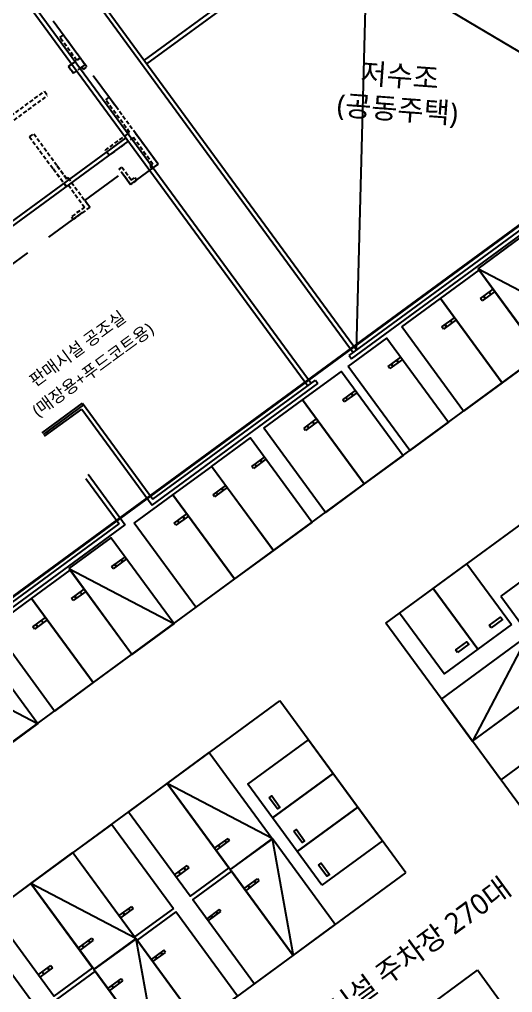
# Model space of a CAD drawing. Header units: millimetres. Extents: x 75184266 to 76346726, y -35077925 to -33679385.
# Drawn here: x 75458581 to 75482205, y -34559996 to -34513379 of the extents above; entities that cross this region are included whole.
import ezdxf
from ezdxf.enums import TextEntityAlignment as Align

# ---------------------------------------------------------------- set-up
doc = ezdxf.new("R2010")
doc.units = ezdxf.units.MM
doc.header["$LTSCALE"] = 50
doc.header["$MEASUREMENT"] = 0
doc.linetypes.add('HIDDEN2', pattern=[0.1875, 0.125, -0.0625])
doc.linetypes.add('XR-지하3층$0$H', pattern=[1.3, 0.8, -0.5])
for name, color, linetype in [('XR-지하3층$0$A-주차', 9, 'CONTINUOUS'), ('XR-지하3층$0$일반주차', 8, 'CONTINUOUS'), ('XR-지하3층$0$확장형주차', 8, 'CONTINUOUS')]:
    doc.layers.add(name, color=color, linetype=linetype)
doc.layers.add('건축', color=8, linetype='CONTINUOUS', plot=False)
doc.layers.add('유도관제-주차면B2', color=7, linetype='CONTINUOUS', lineweight=100)
doc.styles.add('XR-지하3층$0$맑은고딕', font='')
doc.styles.get('XR-지하3층$0$맑은고딕').set_extended_font_data('Malgun Gothic')

# ---------------------------------------------------------------- blocks, each defined once
blk = doc.blocks.new('XR-지하3층$0$일반형 주차')
at = {"layer": 'XR-지하3층$0$일반주차'}
for p, q in [((750, 3865), (0, 3865)), ((0, 3735), (750, 3735)), ((750, 3735), (750, 3865))]:
    blk.add_line(p, q, dxfattribs=at)
blk.add_lwpolyline([(2300, 5000), (0, 5000), (0, 0), (2300, 0)], close=True, dxfattribs=at)
for centre in [(238, 3800), (563, 3800)]:
    blk.add_circle(centre, 17.5, dxfattribs=at)
blk = doc.blocks.new('XR-지하3층$0$확장형 주차')
at = {"layer": 'XR-지하3층$0$확장형주차', "color": 7}
for p, q in [((0, 3965), (800, 3965)), ((0, 3835), (800, 3835)), ((800, 3835), (800, 3965))]:
    blk.add_line(p, q, dxfattribs=at)
blk.add_lwpolyline([(2500, 5100), (0, 0)], dxfattribs=at)
blk.add_lwpolyline([(2500, 5091), (0, 5091), (0, -9), (2500, -9)], close=True, dxfattribs=at)
for centre in [(238, 3900), (613, 3900)]:
    blk.add_circle(centre, 17.5, dxfattribs=at)
blk = doc.blocks.new('XR-지하3층$0$A$C73B52ADF')
at = {"layer": 'XR-지하3층$0$A-주차', "elevation": 0}
for points in [[(-2038, 2466), (-38, 2466), (-38, -1134), (-2038, -1134)], [(-1166, 2021), (-1166, 1871), (-1832, 1871), (-1832, 2021)]]:
    blk.add_lwpolyline(points, close=True, dxfattribs=at)

msp = doc.modelspace()

# ---------------------------------------------------------------- linework, layer by layer
at = {"layer": '건축', "ltscale": 0.5}
for p, q in [((75447606, -34494261), (75489000, -34518743, 0)), ((75475486, -34500310, 0), (75474706, -34529222)), ((75460389, -34509642), (75474733, -34529208)), ((75460282, -34509834), (75474572, -34529326)), ((75458841, -34512435), (75472395, -34530923)), ((75458947, -34512242), (75472556, -34530804)), ((75474371, -34529474), (75474371, -34529474)), ((75474371, -34529474), (75474489, -34529635)), ((75472758, -34530656), (75472876, -34530818)), ((75459669, -34533184), (75461605, -34531765)), ((75459788, -34533346), (75461562, -34532045))]:
    msp.add_line(p, q, dxfattribs=at)
at = {"layer": '건축', "ltscale": 100}
for p, q in [((75464564, -34515336), (75478833, -34504875)), ((75464682, -34515498), (75478951, -34505036)), ((75474371, -34529474), (75496024, -34513598)), ((75474489, -34529635), (75496304, -34513641)), ((75452392, -34527327), (75463687, -34519045)), ((75452510, -34527488), (75463805, -34519206)), ((75464975, -34536362), (75472758, -34530656)), ((75464932, -34536642), (75472876, -34530818)), ((75459728, -34533265), (75461664, -34531846)), ((75461562, -34532045, 0), (75464932, -34536642, 0)), ((75461605, -34531765, 0), (75464975, -34536362, 0)), ((75461766, -34535367, 0), (75463362, -34537545, 0)), ((75461865, -34535164, 0), (75463642, -34537588, 0)), ((75437394, -34556583), (75463362, -34537545)), ((75437512, -34556745), (75463642, -34537588))]:
    msp.add_line(p, q, dxfattribs=at)
at = {"layer": '건축', "ltscale": 1000}
for p, q in [((75440255, -34561175), (75512999, -34507843)), ((75476142, -34542304), (75484368, -34536273)), ((75511085, -34589966), (75476142, -34542304)), ((75443481, -34566250), (75471062, -34546029)), ((75477092, -34554255), (75471062, -34546029)), ((75449512, -34574476), (75477092, -34554255)), ((75425970, -34598927), (75480522, -34558932)), ((75509553, -34598530), (75480522, -34558932))]:
    msp.add_line(p, q, dxfattribs=at)
at = {"layer": '건축', "linetype": 'HIDDEN2', "ltscale": 30}
for p, q in [((75460518, -34514236), (75460679, -34514117)), ((75460925, -34515636), (75461490, -34515222)), ((75461578, -34515343), (75461726, -34515545)), ((75461162, -34515959), (75461726, -34515545)), ((75461642, -34515768), (75461803, -34515649)), ((75457868, -34518536), (75459932, -34517022)), ((75457946, -34518168), (75459784, -34516820)), ((75462718, -34517235), (75462879, -34517117)), ((75459063, -34518998), (75460199, -34520547)), ((75459265, -34518851), (75460400, -34520399)), ((75463361, -34520546), (75463482, -34520458)), ((75464846, -34520406), (75464975, -34520311)), ((75464846, -34520406), (75464934, -34520527)), ((75460908, -34520956), (75461949, -34522375)), ((75463503, -34520740), (75463592, -34520861)), ((75463934, -34521074), (75464104, -34520950)), ((75464104, -34520950), (75464192, -34521071)), ((75460925, -34521316), (75461699, -34522373)), ((75461699, -34522373), (75461070, -34522834)), ((75461070, -34522834), (75461159, -34522955)), ((75461949, -34522375), (75461159, -34522955))]:
    msp.add_line(p, q, dxfattribs=at)
at = {"layer": '건축', "linetype": 'XR-지하3층$0$H', "ltscale": 50}
msp.add_lwpolyline([(75457369, -34525735), (75461949, -34522375), (75461708, -34522047), (75463499, -34520734), (75463902, -34521284), (75465225, -34520314), (75458923, -34511722)], dxfattribs=at)
at = {"layer": '건축', "linetype": 'HIDDEN2', "ltscale": 30}
for points in [[(75461328, -34515340), (75460518, -34514236)], [(75461803, -34515649), (75460679, -34514117)], [(75461162, -34515959), (75460925, -34515636)], [(75461484, -34515722), (75461726, -34515545)], [(75461642, -34515768), (75461565, -34515663)], [(75459784, -34516820), (75459932, -34517022)], [(75459784, -34516820), (75459932, -34517022)], [(75463860, -34518792), (75462718, -34517235)], [(75464317, -34519076), (75462879, -34517117)], [(75459063, -34518998), (75459265, -34518851)], [(75464037, -34519033), (75462876, -34519885), (75462699, -34519643), (75463860, -34518792)], [(75464975, -34520311), (75464037, -34519033)], [(75465225, -34520314), (75464139, -34518835)], [(75460400, -34520399), (75460392, -34520405), (75460836, -34521009), (75460844, -34521003)], [(75463934, -34521074), (75463482, -34520458)], [(75465225, -34520314), (75464934, -34520527)], [(75460828, -34521387), (75460207, -34520541), (75460199, -34520547)], [(75460908, -34520956), (75460844, -34521003)], [(75463902, -34521284), (75463361, -34520546)], [(75460925, -34521316), (75460828, -34521387)], [(75464192, -34521071), (75463902, -34521284)]]:
    msp.add_lwpolyline(points, dxfattribs=at)
for points in [[(75461490, -34515222), (75460925, -34515636), (75461162, -34515959), (75461726, -34515545)], [(75460844, -34521003), (75460836, -34521009), (75460392, -34520405), (75460400, -34520399)], [(75460828, -34521387), (75460820, -34521393), (75460199, -34520547), (75460207, -34520541)]]:
    msp.add_lwpolyline(points, close=True, dxfattribs=at)
at = {"layer": '유도관제-주차면B2', "lineweight": 40, "ltscale": 0.5}
msp.add_line((75448342, -34548306), (75509851, -34503210), dxfattribs=at)

# ---------------------------------------------------------------- block references
at = {"layer": '유도관제-주차면B2', "xscale": -1}
for name, p, rotation in [('XR-지하3층$0$확장형 주차', (75485580, -34527946), 36.24693490030937), ('XR-지하3층$0$일반형 주차', (75483564, -34529424), 36.24693490030937), ('XR-지하3층$0$일반형 주차', (75481709, -34530784), 36.24693490030937), ('XR-지하3층$0$일반형 주차', (75479136, -34532676), 36.24693490030937), ('XR-지하3층$0$일반형 주차', (75476959, -34534272), 36.24693490030937), ('XR-지하3층$0$일반형 주차', (75475104, -34535632), 36.24693490030937), ('XR-지하3층$0$일반형 주차', (75472600, -34537461), 36.24693490030937), ('XR-지하3층$0$일반형 주차', (75470746, -34538821), 36.24693490030937), ('XR-지하3층$0$일반형 주차', (75468891, -34540181), 36.24693490030937), ('XR-지하3층$0$확장형 주차', (75465983, -34542313), 36.24693490030937), ('XR-지하3층$0$일반형 주차', (75463967, -34543791), 36.24693490030937), ('XR-지하3층$0$일반형 주차', (75462112, -34545151), 36.24693490030937), ('XR-지하3층$0$확장형 주차', (75459450, -34547103), 36.24693490030937), ('XR-지하3층$0$확장형 주차', (75480281, -34547949), 306.2469333594607), ('XR-지하3층$0$일반형 주차', (75481641, -34549804), 306.2469333594607), ('XR-지하3층$0$확장형 주차', (75465660, -34549989), 216.2469364372141), ('XR-지하3층$0$일반형 주차', (75463806, -34551349), 216.2469364372141), ('XR-지하3층$0$일반형 주차', (75461144, -34553300), 216.2469364372141), ('XR-지하3층$0$확장형 주차', (75459128, -34554778), 216.2469364372141), ('XR-지하3층$0$일반형 주차', (75457273, -34556138), 216.2469364372141), ('XR-지하3층$0$일반형 주차', (75454612, -34558089), 216.2469364372141)]:
    msp.add_blockref(name, p, dxfattribs=dict(at, rotation=rotation))
at = {"layer": '유도관제-주차면B2'}
for name, p, rotation in [('XR-지하3층$0$일반형 주차', (75487029, -34539902), 126.2469333594607), ('XR-지하3층$0$A$C73B52ADF', (75479047, -34541581, 0), 216.2476153904117), ('XR-지하3층$0$A$C73B52ADF', (75477434, -34542764, 0), 216.2476153904117), ('XR-지하3층$0$A$C73B52ADF', (75471488, -34548528, 0), 126.2476153900782), ('XR-지하3층$0$A$C73B52ADF', (75472670, -34550141, 0), 126.2476153900782), ('XR-지하3층$0$A$C73B52ADF', (75473853, -34551754, 0), 126.2476153900782), ('XR-지하3층$0$확장형 주차', (75471691, -34558215), 36.24693643721413), ('XR-지하3층$0$일반형 주차', (75469836, -34559575), 36.24693643721413), ('XR-지하3층$0$일반형 주차', (75467175, -34561526), 36.24693643721413), ('XR-지하3층$0$확장형 주차', (75465159, -34563004), 36.24693643721413), ('XR-지하3층$0$일반형 주차', (75463304, -34564364), 36.24693643721413)]:
    msp.add_blockref(name, p, dxfattribs=dict(at, rotation=rotation))

# ---------------------------------------------------------------- texts
at = {"layer": '건축', "style": 'XR-지하3층$0$맑은고딕'}
for s, rotation, p in [('저수조', 355.7582, (75476804, -34516064)), ('(공동주택)', 355.7582, (75476693, -34517716)), ('판매시설 주차장 270대', 36.2469, (75476704, -34558615))]:
    msp.add_text(s, height=1000, rotation=rotation, dxfattribs=at).set_placement(p, align=Align.MIDDLE)
for s, p in [('판매시설 공조실', (75461356, -34529144)), ('(매장용+푸드코트용)', (75462096, -34530154))]:
    msp.add_text(s, height=600, rotation=36.2469, dxfattribs=at).set_placement(p, align=Align.MIDDLE_CENTER)

doc.saveas('drawing.dxf')
